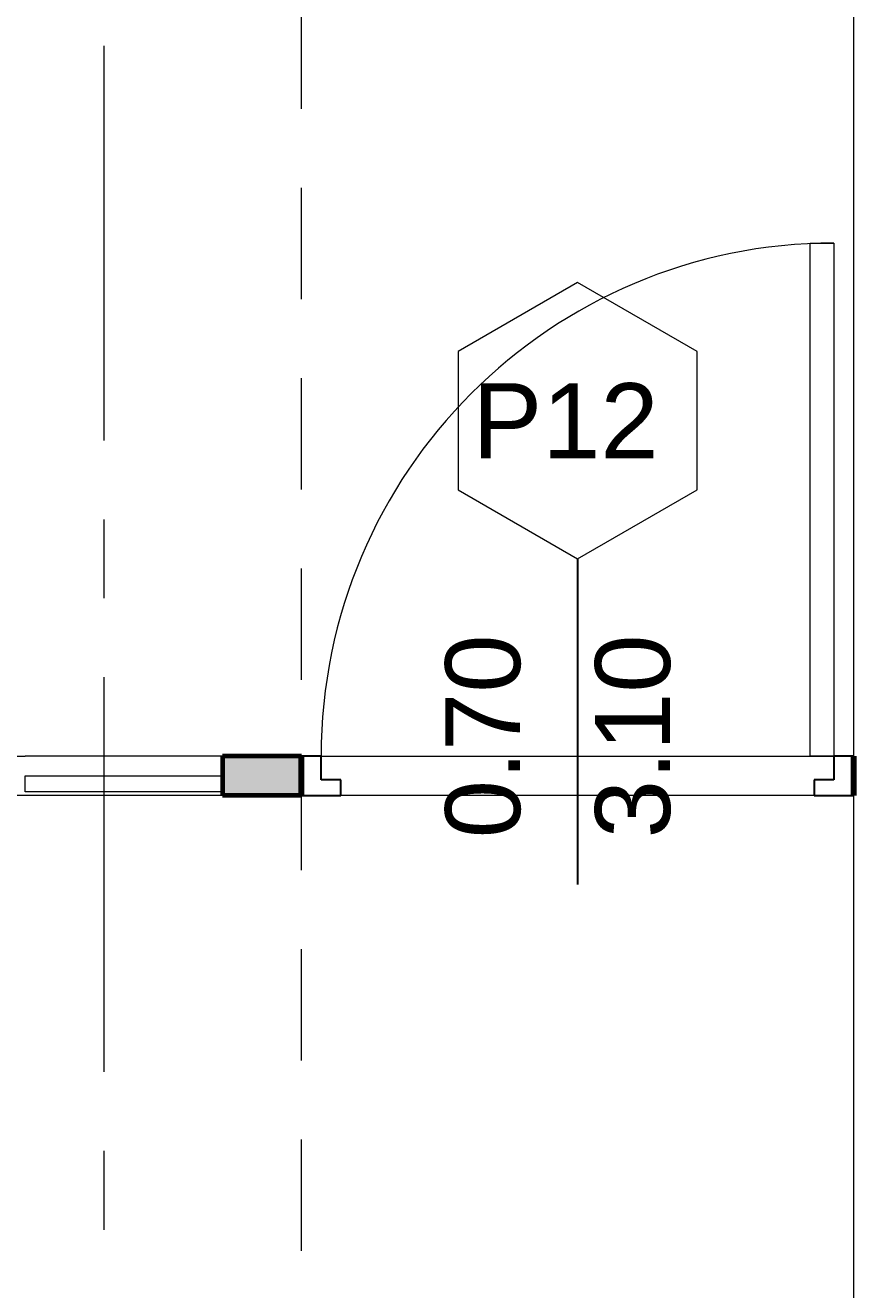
# Model space of a CAD drawing. Header units: inches. Extents: x -19 to 5698, y -728 to 92.
# Drawn here: x 393.22 to 394.27, y 8.374 to 9.976 of the extents above; entities that cross this region are included whole.
import ezdxf

# ---------------------------------------------------------------- set-up
doc = ezdxf.new("R2010")
doc.units = ezdxf.units.IN
doc.header["$MEASUREMENT"] = 0
doc.set_wipeout_variables(frame=1)
for name, pattern in [('Hidden Line', [0.195611, 0.141111, -0.0545]), ('Punto & Raya', [0.65, 0.5, -0.075, 0, -0.075]), ('Wipeout_Contour', [1, 0, -1])]:
    doc.linetypes.add(name, pattern=pattern)
for name, color, linetype in [('02 _ ARQ _ ALB _ Ejes Generales', 251, 'Continuous'), ('02 _ ARQ _ ALB _ Muros Interiores', 7, 'Continuous'), ('02 _ ARQ _ ZON _ Espacio.3D', 7, 'Continuous'), ('08 _ STR _ EXT _ 09 Vigas', 251, 'Continuous'), ('Acabado - Muros', 7, 'Continuous')]:
    doc.layers.add(name, color=color, linetype=linetype)
doc.styles.add('Estilo_Generado_4', font='swisse.ttf')

msp = doc.modelspace()

# ---------------------------------------------------------------- linework, layer by layer
at = {"layer": '02 _ ARQ _ ALB _ Muros Interiores', "color": 165, "linetype": 'Continuous', "lineweight": 15}
for p, q in [((394.215, 9.05), (394.215, 9.7)), ((394.215, 9.7), (394.245, 9.7)), ((394.245, 9.7), (394.245, 9.05)), ((394.245, 9.05), (394.215, 9.05))]:
    msp.add_line(p, q, dxfattribs=at)
at = {"layer": '02 _ ARQ _ ALB _ Muros Interiores', "color": 152, "linetype": 'Continuous', "lineweight": 25}
msp.add_line((393.92, 9.3), (393.92, 8.8875), dxfattribs=at)
at = {"layer": '02 _ ARQ _ ALB _ Muros Interiores', "color": 7, "linetype": 'Continuous', "lineweight": 80}
for p, q in [((393.57, 9), (393.57, 9.05)), ((393.57, 9), (393.57, 9.05)), ((393.57, 9), (393.57, 9.05)), ((394.27, 9), (394.27, 9.05)), ((394.27, 9), (394.27, 9.05)), ((394.27, 9), (394.27, 9.05))]:
    msp.add_line(p, q, dxfattribs=at)
at = {"layer": '02 _ ARQ _ ALB _ Muros Interiores', "color": 165, "linetype": 'Continuous', "lineweight": 25}
for p, q in [((393.595, 9.05), (393.57, 9.05)), ((393.57, 9.05), (393.57, 9)), ((393.595, 9.02), (393.595, 9.05)), ((394.27, 9.05), (394.245, 9.05)), ((394.245, 9.05), (394.245, 9.02)), ((394.27, 9), (394.27, 9.05)), ((393.62, 9.02), (393.595, 9.02)), ((393.62, 9), (393.62, 9.02)), ((394.245, 9.02), (394.22, 9.02)), ((394.22, 9.02), (394.22, 9)), ((393.57, 9), (393.62, 9)), ((394.22, 9), (394.27, 9))]:
    msp.add_line(p, q, dxfattribs=at)
at = {"layer": '02 _ ARQ _ ALB _ Muros Interiores', "color": 251, "linetype": 'Continuous', "lineweight": 13, "flags": 128}
msp.add_lwpolyline([(393.92, 9.65), (393.7685, 9.5625), (393.7685, 9.3875), (393.92, 9.3), (394.0716, 9.3875), (394.0716, 9.5625)], close=True, dxfattribs=at)
at = {"layer": '02 _ ARQ _ ALB _ Muros Interiores', "color": 165, "linetype": 'Continuous', "lineweight": 15}
msp.add_arc((394.245, 9.05), 0.65, 90, 180, dxfattribs=at)
at = {"layer": '02 _ ARQ _ ZON _ Espacio.3D', "color": 9, "linetype": 'Continuous', "lineweight": 5, "flags": 128}
msp.add_lwpolyline([(393.12, 9.05), (394.27, 9.05), (394.27, 12.175), (393.12, 12.175)], close=True, dxfattribs=at)
at = {"layer": '02 _ ARQ _ ZON _ Espacio.3D', "color": 254, "linetype": 'Continuous', "lineweight": 0, "flags": 128}
msp.add_lwpolyline([(393.0701, 8.1), (393.5701, 8.1), (393.5701, 7.7), (394.27, 7.7), (394.27, 9), (393.0701, 9)], dxfattribs=at)
at = {"layer": '08 _ STR _ EXT _ 09 Vigas', "color": 251, "linetype": 'Hidden Line', "lineweight": 13, "true_color": 0x636466}
msp.add_line((393.5701, 7.7), (393.5701, 16.9), dxfattribs=at)
at = {"layer": 'Acabado - Muros', "color": 7, "linetype": 'Continuous', "lineweight": 60}
msp.add_line((393.57, 9.05), (393.57, 9), dxfattribs=at)

# ---------------------------------------------------------------- texts
at = {"layer": '02 _ ARQ _ ALB _ Muros Interiores', "color": 5, "lineweight": 25, "insert": (393.7867, 9.4275), "char_height": 0.095, "attachment_point": 7, "style": 'Estilo_Generado_4'}
msp.add_mtext('\\A1;{\\pql;\\pt0;\\fSwis721 Ex BT|b0|i0|c0|p34;P12\\fSwis721 Ex BT|b0|i0|c0|p34;\\fSwis721 Ex BT|b0|i0|c0|p34;\\fSwis721 Ex BT|b0|i0|c0|p34;}', dxfattribs=at)
at = {"layer": '02 _ ARQ _ ALB _ Muros Interiores', "color": 5, "lineweight": 25, "char_height": 0.095, "attachment_point": 7, "rotation": 90, "style": 'Estilo_Generado_4'}
for s, insert in [('\\A1;{\\pql;\\pt0;\\fSwis721 Ex BT|b0|i0|c0|p34;0.70\\fSwis721 Ex BT|b0|i0|c0|p34;\\A1{\\H.66x;\\S^  ;}\\fSwis721 Ex BT|b0|i0|c0|p34;\\fSwis721 Ex BT|b0|i0|c0|p34;}', (393.875, 8.946)), ('\\A1;{\\pql;\\pt0;\\fSwis721 Ex BT|b0|i0|c0|p34;3.10\\fSwis721 Ex BT|b0|i0|c0|p34;\\A1{\\H.66x;\\S^  ;}\\fSwis721 Ex BT|b0|i0|c0|p34;\\fSwis721 Ex BT|b0|i0|c0|p34;}', (394.065, 8.946))]:
    msp.add_mtext(s, dxfattribs=dict(at, insert=insert))

# ---------------------------------------------------------------- next in the draw order: wipeouts: each hides what was drawn before it
at = {"color": 254, "linetype": 'Wipeout_Contour', "lineweight": 0, "ltscale": 12958.37471}
msp.add_wipeout([(393.2201, 9), (393.47, 9), (393.47, 9.05), (393.2201, 9.05)], dxfattribs=at).dxf.layer = 'Acabado - Muros'

# ---------------------------------------------------------------- next in the draw order: linework, layer by layer
at = {"layer": 'Acabado - Muros', "color": 7, "linetype": 'Continuous', "lineweight": 60}
msp.add_line((393.57, 9.05), (393.47, 9.05), dxfattribs=at)
at = {"layer": 'Acabado - Muros', "color": 251, "linetype": 'Continuous', "lineweight": 13, "flags": 128}
for points in [[(393.47, 9.05), (393.2201, 9.05)], [(393.47, 9), (393.2201, 9)]]:
    msp.add_lwpolyline(points, dxfattribs=at)

# ---------------------------------------------------------------- next in the draw order: wipeouts: each hides what was drawn before it
at = {"color": 254, "linetype": 'Wipeout_Contour', "lineweight": 0, "ltscale": 12958.374598}
msp.add_wipeout([(393.2201, 9.005), (393.47, 9.005), (393.47, 9.025), (393.2201, 9.025)], dxfattribs=at).dxf.layer = 'Acabado - Muros'

# ---------------------------------------------------------------- next in the draw order: hatches: boundary and pattern name
at = {"layer": 'Acabado - Muros', "linetype": 'Continuous', "lineweight": 0}
msp.add_hatch(color=254, dxfattribs=at).paths.add_polyline_path([(393.47, 9), (393.57, 9), (393.57, 9.05), (393.47, 9.05)])

# ---------------------------------------------------------------- next in the draw order: linework, layer by layer
at = {"layer": '02 _ ARQ _ ALB _ Ejes Generales', "color": 251, "linetype": 'Punto & Raya', "lineweight": 13, "true_color": 0x636466}
msp.add_line((393.3201, 3.05), (393.3201, 44.9), dxfattribs=at)
at = {"layer": 'Acabado - Muros', "color": 7, "linetype": 'Continuous', "lineweight": 60}
for p in [(393.47, 9.05), (393.57, 9)]:
    msp.add_line(p, (393.47, 9), dxfattribs=at)
at = {"layer": 'Acabado - Muros', "color": 7, "linetype": 'Continuous', "lineweight": 13, "flags": 128}
msp.add_lwpolyline([(393.2201, 9.005), (393.2201, 9.025), (393.47, 9.025), (393.47, 9.005)], close=True, dxfattribs=at)

doc.saveas('drawing.dxf')
